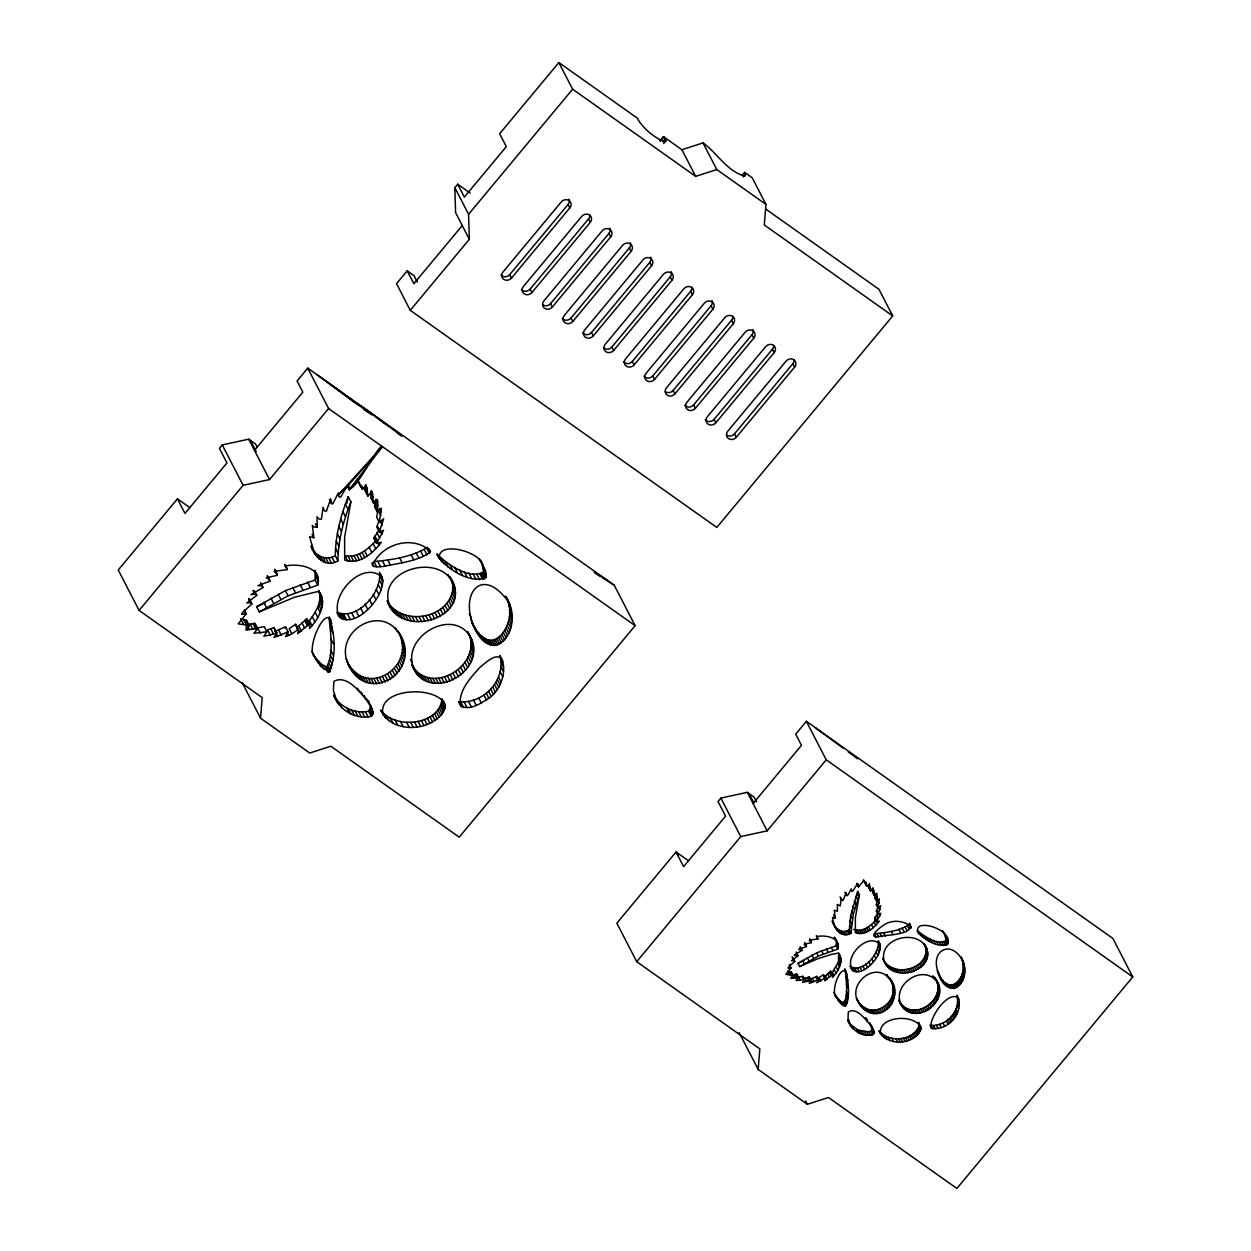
<?xml version="1.0" encoding="UTF-8"?>
<svg xmlns="http://www.w3.org/2000/svg" width="1251" height="1251" viewBox="0 0 1251 1251"><rect width="100%" height="100%" fill="white"/><g stroke="black" fill="none" stroke-linecap="round" stroke-linejoin="round"><path stroke-width="1.5" d="M335.299 555.663C326.464 561.308 315.143 555.976 311.39 546.859C314.736 557.68 326.62 568.032 337.958 560.823L335.299 555.663C335.487 535.35 340.788 515.443 348.216 496.663L350.89 501.807L344.619 537.117L344.697 560.057C359.381 565.217 373.033 553.145 381.289 542.293L376.488 543.356L383.572 530.315L379.334 532.05L383.65 518.79L379.272 522.355L381.414 508.25L377.255 511.987L374.596 506.827L375.144 500.384L377.802 505.529L377.255 511.987M347.653 662.842C367.434 699.684 418.725 664.39 397.912 631.114C426.278 669.817 365.605 709.395 347.152 661.748M860.141 1004.944L856.482 998.11C868.475 1025.742 906.068 1000.253 889.164 977.516C907.647 997.391 877.686 1029.135 860.141 1004.944C844.065 985.35 876.513 958.172 890.853 980.784M315.612 658.089L321.444 664.172L326.62 667.049C334.033 652.678 330.514 634.351 329.216 618.651C335.503 634.867 336.222 656.243 329.279 672.209L320.928 666.376L313.485 654.789L318.27 663.249M461.463 706.643L458.804 701.483C482.777 704.97 506.718 679.653 499.9 655.555C507.922 668.675 502.167 686.674 491.299 696.479C483.574 701.905 465.122 714.821 458.804 702.358M835.074 994.701C850.868 1019.33 846.38 976.546 844.8 968.821C850.586 980.784 851.243 1028.541 833.995 992.465M931.682 1028.463L929.993 1025.195C945.662 1027.478 961.284 1010.933 956.843 995.202C966.038 1010.824 947.539 1032.497 931.104 1027.915C928.289 1018.517 949.071 988.822 958.532 998.47M257.659 627.908L264.211 626.642L266.87 631.802L253.922 633.319L257.769 628.596L245.587 629.8L249.215 625.437L238.206 623.874L246.197 613.85L241.537 614.304L242.491 612.583L251.873 603.983L250.998 602.575L246.76 602.998L256.768 595.351L255.501 594.006L250.982 594.663L262.851 587.626L261.772 585.796L257.847 585.671L269.856 581.199L269.2 579.088L266.197 577.821L277.284 575.319L275.361 570.331M798.607 977.14L802.892 976.312L804.581 979.58L796.105 980.581L798.623 977.484L790.663 978.266L793.04 975.42L785.847 974.404L791.085 967.758L788.021 968.149L788.646 967.023L794.76 961.409L794.197 960.487L791.43 960.752L797.982 955.764L794.182 955.326C795.886 953.325 806.379 949.274 798.67 949.446L806.52 946.522L804.127 944.317L811.367 942.675L809.319 940.142L817.966 938.922L816.512 936.639C824.769 934.716 840.985 937.171 837.81 949.087L818.42 956.077L799.639 966.585L797.966 963.317L816.731 952.809L836.121 945.819L836.512 941.643L834.323 937.108L836.012 940.377M337.958 560.823C338.145 540.51 343.446 520.604 350.89 501.807M849.32 929.946C841.939 934.638 834.089 927.976 832.228 920.767C834.558 928.57 841.798 938.75 851.008 933.215L849.32 929.946L850.649 915.654L857.764 891.4L859.453 894.668L855.356 917.734L855.403 932.714C865.004 936.092 873.917 928.195 879.312 921.111L876.169 921.815L874.48 918.547L878.108 912.667L879.797 915.935L876.169 921.815M851.008 933.215L853.307 914.121L859.453 894.668M474.942 627.846C494.473 661.685 519.9 617.353 505.889 596.79C526.374 626.939 492.034 673.116 472.065 622.889L477.601 633.006M942.222 980.362L938.657 973.857C949.603 1000.456 971.057 973.215 960.752 956.812C975.373 979.83 947.554 1006.383 937.202 970.416M275.048 631.364L285.525 626.735L288.183 631.896L285.572 636.712L291.827 633.804L289.169 628.659L295.689 624.28L298.598 630.504L297.629 633.678L309.45 623.968L309.576 628.534L312.062 625.688L309.388 620.543C315.737 612.474 322.351 601.872 318.958 591.223M312.062 625.688C319.584 616.696 327.402 602.122 318.708 591.316L294.673 597.18L259.332 611.895L256.674 606.751L285.4 590.66L315.08 579.964L315.08 570.909M834.089 975.592L832.4 972.324L838.42 961.956L838.639 953.168C844.362 961.331 838.139 971.229 832.462 977.453L832.384 974.466L824.659 980.8L825.285 978.735L823.439 974.779L817.106 978.782M295.689 624.28L297.66 629.753M823.439 974.779L825.253 979.361M876.67 901.314L874.996 898.046L875.34 893.84L877.029 897.108L876.67 901.314L879.39 898.875L877.999 908.085L880.845 905.755L878.03 914.418L880.798 913.293L879.797 915.935M660.012 140.722L663.421 136.609L665.97 140.706L664.906 142.02C654.164 137.61 644.39 129.463 638.057 119.721L637.854 118.517L558.853 62.55L499.649 133.732L506.311 146.633L464.324 197.111L457.678 184.225L454.832 187.65L455.599 212.654L469.344 239.301L410.281 310.326L716.807 527.437L892.714 315.924L878.953 289.278L765.737 209.073M334.424 696.682C341.382 707.785 355.706 714.165 368.56 711.131L370.515 707.315L368.466 701.201L373.173 712.46L371.219 716.291C355.644 720.013 338.833 709.849 333.579 694.946M850.164 1024.1L857.826 1029.98L868.992 1031.887L872.275 1029.792L869.539 1022.677C870.555 1026.211 876.513 1031.277 872.729 1034.765C862.095 1037.329 850.946 1029.964 847.615 1019.8L851.853 1027.368M452.69 590.284L452.674 584.764L450.204 577.18C475.818 617.056 400.445 640.762 387.403 601.465C402.04 626.344 447.686 619.12 452.69 590.284L455.348 595.445M884.285 961.362C896.169 979.314 933.856 966.319 924.38 944.005C940.455 968.305 894.074 985.46 884.301 961.55C877.373 938.047 917.999 927.773 926.803 948.852M254.453 450.344L302.851 392.157L297.081 380.992L307.746 368.154L614.272 585.265L635.133 625.656L459.226 837.169L330.827 746.221L309.716 753.024L260.536 718.183L262.194 697.605L139.08 610.41L118.235 570.018L177.439 498.821L190.011 507.734M742.25 175.296L744.58 172.341L752.211 177.751L765.956 204.398L764.298 224.977L892.714 315.924M753.071 803.517L801.469 745.33L795.699 734.165L806.363 721.327L1112.89 938.438L1132.765 976.937L956.874 1188.45L828.475 1097.502L807.364 1104.305L758.184 1069.464L759.826 1048.885L636.728 961.691L616.852 923.191L676.056 851.994L688.629 860.907M414.863 670.536C397.474 637.666 455.614 603.967 471.815 639.777C485.669 674.273 425.621 703.281 412.205 665.391C431.063 697.526 484.59 663.765 468.03 632.162M899.547 1001.613C912.855 1024.288 950.416 996.953 934.012 976.984C955.936 1000.19 909.649 1031.715 898.812 1000.018L902.143 1006.398M380.288 573.834C393.08 591.254 349.608 637.854 337.082 612.224C357.598 620.871 382.415 592.114 379.413 572.129M852.166 970.166L849.992 966.163C862.565 974.091 879.297 954.169 878.437 941.643C888.304 953.356 855.152 985.851 850.664 964.974C848.522 951.542 870.321 932.276 880.125 944.896M273.969 628.534L274.141 627.627L267.542 629.769L270.2 634.929L276.799 632.787L274.141 627.627M288.183 631.896L273.969 637.447L276.799 632.787M259.332 611.895L288.074 595.82L317.754 585.124C322.633 566.891 297.801 563.122 285.15 566.062L287.386 569.565L274.141 571.426L277.128 573.771M808.834 978.282L809.366 976.953L802.97 978.829M811.649 982.66L809.96 979.392L816.809 976.374L818.498 979.642L809.209 983.27L811.055 980.221L809.366 976.953M285.165 628.377L285.525 626.735M816.168 978.251L816.809 976.374M825.128 978.032L816.794 982.786L818.498 979.642M346.73 503.418L348.216 496.663M856.669 896.373L857.764 891.4M266.87 631.802L263.867 636.165L270.2 634.929M802.454 977.406L802.892 976.312M811.055 980.221L802.61 982.426L804.581 979.58M877.999 908.085L876.31 904.817L877.358 900.235L879.046 903.503M442.838 700.325C449.907 709.896 437.85 719.497 429.953 723.266C413.565 731.366 388.608 728.113 380.601 710.021C395.035 729.974 439.992 725.267 441.947 698.605M880.595 1034.03C877.404 1016.156 914.372 1013.075 921.002 1027.65C916.952 1045.367 886.13 1047.259 878.921 1030.777C888.726 1043.459 915.497 1040.973 919.313 1024.381M254.766 624.765L255.095 623.436L254.109 623.389L246.932 624.812M796.183 975.874L796.934 974.216L791.602 975.108L793.29 978.376M376.488 543.356L373.814 538.211L379.366 529.22M245.431 622.06L246.556 620.277L240.677 618.87L243.335 624.03M789.193 974.498L787.505 971.229L791.351 972.152L792.853 975.889M379.553 519.947L376.676 526.89L379.334 532.05M878.03 914.418L876.341 911.15L878.233 906.615L879.922 909.884M480.149 559.713L485.435 570.816L486.264 576.789C472.237 585.624 443.652 567.86 436.849 553.943C447.076 564.029 469.782 580.511 483.605 571.629L481.666 562.669M918.734 933.84C910.196 916.702 952.965 928.461 947.883 943.645C938.172 948.868 922.659 939.173 917.046 930.572C924.489 936.108 937.234 945.975 946.194 940.377L943.942 932.589M430.078 552.457L430.375 551.081C413.862 535.944 386.371 542.527 374.909 560.698C366.418 568.611 381.023 566.938 385.136 566.062C400.273 562.903 417.036 561.308 430.078 552.457L428.311 549.017M909.383 923.191C916.498 935.654 883.112 934.622 876.232 937.077L874.543 933.809C886.427 932.448 899.969 931.182 909.727 924.02M347.497 486.264C351.953 500.869 377.974 442.838 382.399 446.654L345.886 488.046L340.663 497.194L338.974 496.788L338.302 492.91L332.907 503.809L331.155 503.027L330.686 498.821L326.386 511.221L324.181 510.736L323.039 507.265L321.46 519.134L319.099 519.102L316.988 516.741L317.222 527.281L314.361 527.109L312.343 525.483L313.829 537.758L309.576 536.679L314.048 552.004M348.794 485.325L349.264 489.688L382.399 446.654L338.38 494.755L345.886 488.046M257.143 447.186L255.501 443.98L248.699 439.179L222.256 444.918L219.41 448.343L226.963 462.964L184.976 513.442L177.439 498.821M417.349 282.116L414.018 275.673L407.2 270.841L396.536 283.68L410.281 310.326M139.08 610.41L243.101 485.31L269.544 479.555L328.591 408.545L307.746 368.154M469.344 239.301L468.578 214.281L572.614 89.196L558.853 62.55M462.245 225.555L413.862 283.727L407.2 270.841M500.916 274.954A5.661 5.113 -27.3 0 0 509.72 274.626L568.063 204.46A5.661 5.113 -27.3 0 0 569.017 199.253M511.487 278.066L569.83 207.901A5.661 5.113 -27.3 0 0 569.142 200.598A5.661 5.113 -27.3 0 0 561.324 201.864L502.98 272.03A5.661 5.113 -27.3 0 0 503.668 279.317A5.661 5.113 -27.3 0 0 511.487 278.066L509.72 274.626M521.354 289.434A5.661 5.113 -27.3 0 0 530.143 289.09L588.502 218.941A5.661 5.113 -27.3 0 0 589.768 215.031M531.925 292.531L590.269 222.365A5.661 5.113 -27.3 0 0 589.565 215.078A5.661 5.113 -27.3 0 0 581.762 216.345L523.403 286.495A5.661 5.113 -27.3 0 0 524.106 293.797A5.661 5.113 -27.3 0 0 531.925 292.531L530.143 289.09M660.231 141.16L663.64 137.047M662.795 141.676L665.063 138.924M663.687 143.443L665.97 140.706M542.762 304.837A5.661 5.113 -27.3 0 0 550.581 303.571L608.924 233.405A5.661 5.113 -27.3 0 0 609.878 228.198M552.363 307.011L610.707 236.846A5.661 5.113 -27.3 0 0 610.003 229.559A5.661 5.113 -27.3 0 0 602.184 230.809L543.841 300.975A5.661 5.113 -27.3 0 0 544.545 308.262A5.661 5.113 -27.3 0 0 552.363 307.011L550.581 303.571M562.231 318.38A5.661 5.113 -27.3 0 0 571.019 318.035L629.362 247.886A5.661 5.113 -27.3 0 0 630.316 242.663M572.786 321.476L631.145 251.326A5.661 5.113 -27.3 0 0 630.441 244.023A5.661 5.113 -27.3 0 0 622.623 245.29L564.279 315.455A5.661 5.113 -27.3 0 0 564.983 322.742A5.661 5.113 -27.3 0 0 572.786 321.476L571.019 318.035M582.653 332.86A5.661 5.113 -27.3 0 0 591.457 332.516L649.801 262.35A5.661 5.113 -27.3 0 0 650.755 257.143M593.224 335.956L651.583 265.791A5.661 5.113 -27.3 0 0 650.88 258.504A5.661 5.113 -27.3 0 0 643.061 259.77L584.717 329.92A5.661 5.113 -27.3 0 0 585.421 337.223A5.661 5.113 -27.3 0 0 593.224 335.956L591.457 332.516M743.125 176.985L745.565 174.045L744.626 172.435M604.077 348.247A5.661 5.113 -27.3 0 0 611.895 346.996L670.239 276.831A5.661 5.113 -27.3 0 0 671.193 271.623M613.662 350.436L672.006 280.271A5.661 5.113 -27.3 0 0 671.318 272.968A5.661 5.113 -27.3 0 0 663.499 274.235L605.156 344.4A5.661 5.113 -27.3 0 0 605.844 351.687A5.661 5.113 -27.3 0 0 613.662 350.436L611.895 346.996M623.53 361.805A5.661 5.113 -27.3 0 0 632.318 361.461L690.677 291.311A5.661 5.113 -27.3 0 0 691.944 287.402M634.101 364.901L692.444 294.736A5.661 5.113 -27.3 0 0 691.74 287.449A5.661 5.113 -27.3 0 0 683.937 288.715L625.578 358.865A5.661 5.113 -27.3 0 0 626.282 366.168A5.661 5.113 -27.3 0 0 634.101 364.901L632.318 361.461M643.968 376.27A5.661 5.113 -27.3 0 0 652.756 375.941L711.1 305.776A5.661 5.113 -27.3 0 0 712.054 300.568M654.539 379.381L712.882 309.216A5.661 5.113 -27.3 0 0 712.179 301.929A5.661 5.113 -27.3 0 0 704.36 303.18L646.016 373.345A5.661 5.113 -27.3 0 0 646.72 380.648A5.661 5.113 -27.3 0 0 654.539 379.381L652.756 375.941M665.376 391.672A5.661 5.113 -27.3 0 0 673.194 390.421L731.538 320.256A5.661 5.113 -27.3 0 0 732.805 316.347M674.977 393.846L733.321 323.696A5.661 5.113 -27.3 0 0 732.617 316.394A5.661 5.113 -27.3 0 0 724.798 317.66L666.455 387.826A5.661 5.113 -27.3 0 0 667.158 395.113A5.661 5.113 -27.3 0 0 674.977 393.846L673.194 390.421M684.829 405.23A5.661 5.113 -27.3 0 0 693.633 404.886L751.976 334.721A5.661 5.113 -27.3 0 0 752.93 329.513M695.4 408.326L753.759 338.161A5.661 5.113 -27.3 0 0 753.055 330.874A5.661 5.113 -27.3 0 0 745.236 332.141L686.893 402.29A5.661 5.113 -27.3 0 0 687.597 409.593A5.661 5.113 -27.3 0 0 695.4 408.326L693.633 404.886M705.267 419.695A5.661 5.113 -27.3 0 0 714.071 419.366L772.414 349.201A5.661 5.113 -27.3 0 0 773.681 345.292M715.838 422.807L774.181 352.641A5.661 5.113 -27.3 0 0 773.493 345.339A5.661 5.113 -27.3 0 0 765.675 346.605L707.331 416.771A5.661 5.113 -27.3 0 0 708.019 424.058A5.661 5.113 -27.3 0 0 715.838 422.807L714.071 419.366M726.69 435.098A5.661 5.113 -27.3 0 0 734.493 433.831L792.853 363.681A5.661 5.113 -27.3 0 0 794.119 359.772M736.276 437.271L794.62 367.106A5.661 5.113 -27.3 0 0 793.916 359.819A5.661 5.113 -27.3 0 0 786.113 361.086L727.754 431.251A5.661 5.113 -27.3 0 0 728.457 438.538A5.661 5.113 -27.3 0 0 736.276 437.271L734.493 433.831M756.589 801.954L754.118 797.153L747.316 792.336L720.873 798.091L718.027 801.516L725.58 816.121L683.593 866.615L676.056 851.994L678.136 855.058M636.728 961.691L740.748 836.591L767.176 830.836L826.239 759.826L806.363 721.327M357.974 481.635L356.77 479.258L362.43 489.282L366.058 484.935L367.95 496.084L371.907 491.44L373.674 503.387L377.458 499.571L377.802 505.529M877.029 897.108L876.795 893.198L874.324 895.7L873.182 887.897L870.602 890.931L869.367 883.644C868.507 888.679 863.675 884.535 866.333 882.268M349.264 489.688L357.942 479.884L360.648 486.78M347.747 560.948L345.073 555.804C357.645 558.149 368.654 548.939 376.301 540.088M853.714 929.446C862.392 932.62 870.821 926.053 876.091 919.766M376.582 566.734L373.924 561.574C392.142 559.807 411.72 557.07 427.42 547.297M296.972 627.439L306.776 618.823L309.873 624.937M824.284 976.828L830.695 971.198L832.65 975.092M856.7 883.487L858.561 886.693L864.066 880.344L866.99 886.49M874.996 898.046L876.247 897.233M372.595 497.21L371.015 498.226L373.674 503.387M874.324 895.7L872.651 892.432L873.683 891.76M291.827 633.804L298.348 629.441M870.602 890.931L868.913 887.663L869.758 887.24M256.674 606.751L265.04 602.904M797.966 963.317L804.518 960.299M799.639 966.585L817.716 958.782L831.399 954.404L838.42 953.137L840.328 956.436M876.31 904.817L877.373 904.348M374.596 506.827L375.503 506.452M663.421 136.609L681.92 149.713L703.031 142.911C717.37 153.122 726.706 171.137 744.845 176.203L745.565 174.045M572.614 89.196L695.665 176.36L716.776 169.557L765.956 204.398M876.341 911.15L877.764 910.931M858.389 886.756L858.077 883.894C855.152 884.848 851.931 896.388 851.227 888.851C849.961 891.197 846.255 900.313 846.255 892.714C844.597 894.668 843.096 905.224 841.266 898.234L840.234 905.99L837.31 904.426L837.466 911.307L834.276 910.134L835.246 918.156L832.462 917.452L833.917 924.036M245.603 613.678L244.43 610.41M876.232 937.077C868.131 935.904 882.643 925.474 885.552 923.942C893.621 919.579 903.957 920.783 911.056 926.459M373.814 538.211L374.94 538.337M502.558 660.716C497.663 650.411 484.95 663.483 479.805 667.487C470.579 677.682 457.882 691.084 460.587 705.799M594.288 572.16L607.47 580.448M594.882 572.942L599.729 576.023M602.966 578.071L614.272 585.265M457.678 184.225L470.22 193.107M826.239 759.826L1132.765 976.937M328.591 408.545L635.133 625.656M815.355 727.691L843.487 748.426M848.178 751.882L857.56 758.778M316.738 374.518L355.816 403.307M363.634 409.077L368.326 412.533M326.464 381.414L359.24 405.605M363.916 409.061L371.719 414.816M332.266 385.511L351.031 399.397M354.158 401.696L368.232 412.111M361.555 406.262L389.483 427.091M397.255 432.877L401.899 436.349M367.341 410.359L386.027 424.324M390.687 427.811L398.475 433.628M935.701 980.252C920.861 964.177 891.431 985.741 901.236 1004.881M341.789 707.738L339.13 702.577M371.125 706.362C363.384 696.26 348.013 673.335 333.845 681.404L333.391 690.521L337.098 701.827M871.228 1025.945C866.067 1020.425 856.7 1006.57 848.319 1011.981L848.022 1017.923L850.445 1025.32M453.988 584.764C440.243 551.097 374.674 570.081 390.062 606.626M401.962 639.089C384.855 598.635 328.544 632.662 350.311 668.003M867.709 1020.237L865.567 1017.767L867.256 1021.019M482.808 564.873C479.759 551.05 436.083 540.088 439.508 559.103M865.301 883.222L863.346 880.032L865.817 884.848M337.223 612.834L339.74 617.384M962.426 960.08C949.822 938.109 928.977 952.23 938.891 973.685M508.547 601.95C481.651 564.326 458.554 594.475 474.723 628.049M383.275 715.181C375.66 688.472 434.769 684.672 444.605 703.766M918.985 1023.318L918.422 1022.302L921.002 1027.65M382.071 577.274C363.306 559.275 329.029 594.929 338.99 616.258M703.031 142.911L716.776 169.557M792.853 363.681L794.62 367.106M681.92 149.713L695.665 176.36M772.414 349.201L774.181 352.641M751.976 334.721L753.759 338.161M731.538 320.256L733.321 323.696M711.1 305.776L712.882 309.216M690.677 291.311L692.444 294.736M670.239 276.831L672.006 280.271M649.801 262.35L651.583 265.791M629.362 247.886L631.145 251.326M608.924 233.405L610.707 236.846M588.502 218.941L590.269 222.365M961.487 958.469L963.176 961.738M962.019 960.236L963.708 963.505M962.613 962.77L964.286 966.022M962.942 965.193L964.63 968.462M963.067 967.508L964.756 970.776M568.063 204.46L569.83 207.901M944.927 934.513L946.616 937.781M962.973 969.713L964.662 972.981M942.675 930.728L944.364 933.997M945.647 936.483L947.335 939.751M946.069 938.438L947.758 941.706M962.691 971.808L964.38 975.076M946.194 940.377L947.883 943.645M945.881 941.033L947.57 944.302M962.254 973.763L963.942 977.031M945.381 941.55L947.07 944.818M944.724 941.925L946.413 945.193M961.659 975.592L963.348 978.861M943.911 942.175L945.6 945.428M960.94 977.297L962.629 980.565M941.862 942.3L943.551 945.568M960.096 978.845L961.784 982.113M939.392 942.003L941.065 945.271M959.173 980.252L960.862 983.521M958.188 981.503L959.877 984.772M936.561 941.331L938.25 944.583M957.14 982.598L958.813 985.866M956.045 983.521L957.734 986.789M933.527 940.33L935.216 943.582M954.951 984.287L956.64 987.555M930.384 939.048L932.073 942.316M953.872 984.865L955.561 988.134M952.809 985.256L954.482 988.525M927.257 937.562L928.946 940.83M951.558 985.35L953.246 988.618M957.156 996.328L958.829 999.596M950.291 985.209L951.98 988.462M957.5 999.064L959.189 1002.317M924.239 935.92L925.928 939.188M949.009 984.818L950.697 988.071M957.437 1002.239L959.126 1005.491M947.711 984.209L949.4 987.477M921.455 934.169L923.144 937.437M946.428 983.411L948.117 986.679M945.162 982.426L946.851 985.694M919.032 932.37L920.705 935.623M956.921 1005.679L958.61 1008.932M942.738 980.002L944.427 983.27M925.662 947.242L927.335 950.51M925.99 948.962L927.679 952.23M926.115 950.744L927.804 954.013M955.889 1009.182L957.578 1012.45M926.006 952.558L927.695 955.827M955.185 1010.917L956.874 1014.186M925.662 954.372L927.351 957.64M909.493 924.473L911.181 927.742M909.024 924.974L910.712 928.242M925.115 956.139L926.803 959.408M954.325 1012.591L956.014 1015.859M936.029 979.924L938.438 984.787M924.348 957.828L926.037 961.096M935.107 978.407L936.796 981.675M937.312 983.208L939.001 986.476M953.325 1014.186L954.998 1017.454M907.444 925.99L909.133 929.258M937.687 984.959L939.36 988.212M932.746 975.702L934.419 978.97M937.859 986.742L939.548 990.01M923.41 959.439L925.099 962.707M952.152 1015.687L953.841 1018.955M937.875 988.587L939.548 991.855M905.114 927.069L906.803 930.337M937.687 990.448L939.376 993.701M922.284 960.971L923.973 964.24M950.885 1017.188L952.574 1020.456M937.327 992.309L939.001 995.577M921.002 962.41L922.691 965.678M949.478 1018.564L951.167 1021.817M936.764 994.17L938.453 997.438M902.19 928.179L903.879 931.432M919.563 963.739L921.236 967.007M936.029 996.015L937.718 999.283M947.945 1019.8L949.634 1023.068M917.968 964.959L919.657 968.227M935.107 997.829L936.78 1001.097M946.335 1020.941L948.023 1024.194M898.812 929.258L900.485 932.527M933.981 999.612L935.67 1002.864M916.264 966.069L917.937 969.337M932.683 1001.316L934.372 1004.584M914.418 967.054L916.107 970.307M942.957 1022.833L944.646 1026.086M874.089 891.666L872.4 888.398L872.651 892.432M931.229 1002.927L932.918 1006.195M875.247 895.904L876.92 899.172M912.495 967.883L914.184 971.151M873.12 892.213L874.809 895.466M870.321 887.991L868.647 884.723L868.913 887.663M875.575 897.796L877.264 901.064M868.647 886.412L870.321 889.68M929.665 1004.381L931.338 1007.634M868.71 887.1L870.399 890.368M939.564 1024.241L941.237 1027.493M891.259 931.26L892.948 934.528M910.462 968.587L912.151 971.855M865.755 882.94L867.443 886.193M927.992 1005.663L929.681 1008.932M908.351 969.118L910.04 972.387M936.342 1025.179L938.031 1028.447M877.107 911.119L878.796 914.387M926.256 1006.805L927.945 1010.073M906.177 969.494L907.866 972.762M876.576 915.06L878.265 918.328M924.442 1007.79L926.131 1011.043M933.543 1025.648L935.216 1028.916M903.957 969.713L905.63 972.965M883.628 932.824L885.301 936.092M922.597 1008.587L924.27 1011.856M875.153 917.061L876.842 920.314M931.354 1025.648L933.043 1028.916M901.674 969.728L903.363 972.997M930.556 1025.476L932.245 1028.744M856.872 883.425L858.561 886.693M874.684 917.874L876.372 921.143M920.689 1009.229L922.378 1012.497M899.422 969.588L901.111 972.84M880.141 933.371L881.814 936.639M874.011 922.081L875.7 925.349M918.781 1009.713L920.455 1012.966M897.264 969.244L898.937 972.512M916.842 1010.01L918.531 1013.279M877.06 933.715L878.749 936.968M895.184 968.743L896.873 972.011M871.447 924.505L873.12 927.773M893.23 968.086L894.918 971.355M914.919 1010.12L916.608 1013.388M855.903 896.295L857.592 899.563M878.124 940.689L879.813 943.958M878.624 942.675L880.313 945.944M891.384 967.289L893.073 970.557M878.671 943.801L880.36 947.07M913.011 1010.073L914.7 1013.341M889.664 966.335L891.353 969.603M868.444 926.803L870.133 930.072M919.376 1025.476L921.064 1028.744M878.358 946.288L880.047 949.556M888.085 965.272L889.774 968.54M911.15 1009.838L912.839 1013.091M854.261 901.173L855.95 904.442M919.141 1026.492L920.814 1029.761M886.662 964.083L888.351 967.336M885.395 962.77L887.068 966.038M909.321 1009.416L911.009 1012.669M918.719 1027.556L920.408 1030.824M866.818 927.82L868.507 931.088M885.974 964.63L882.612 958.282L883.347 959.861M877.498 949.071L879.187 952.339M918.125 1028.666L919.813 1031.934M907.569 1008.791L909.242 1012.059M917.374 1029.792L919.063 1033.06M865.098 928.711L866.787 931.979M905.88 1007.993L907.569 1011.261M852.822 906.021L854.511 909.289M876.091 952.074L877.78 955.342M890.227 979.22L892.807 984.334M844.878 892.198L846.567 895.466M891.869 983.036L893.558 986.304M904.285 1006.992L905.974 1010.261M889.649 979.205L886.646 974.498L888.335 977.766M916.451 1030.918L918.125 1034.186M892.432 985.069L894.121 988.337M863.331 929.43L865.02 932.699M902.831 1005.835L904.52 1009.104M892.792 987.117L894.481 990.385M901.564 1004.553L903.238 1007.806M915.357 1032.044L917.046 1035.296M892.964 989.15L894.653 992.418M851.618 910.853L853.307 914.121M861.486 929.962L863.174 933.23M892.933 991.167L894.621 994.436M874.121 955.248L875.809 958.516M914.106 1033.123L915.795 1036.391M892.745 993.153L894.418 996.422M859.609 930.259L861.282 933.527M912.698 1034.17L914.387 1037.439M892.354 995.108L894.043 998.361M850.649 915.654L852.338 918.922M857.67 930.291L859.359 933.559M840.078 896.889L841.751 900.141M891.807 996.984L893.495 1000.253M871.572 958.563L873.261 961.831M911.135 1035.156L912.823 1038.424M855.715 930.04L857.388 933.293M891.103 998.798L892.776 1002.067M849.945 920.439L851.634 923.707M909.414 1036.063L911.088 1039.315M890.227 1000.519L891.916 1003.787M868.726 961.581L870.399 964.834M907.522 1036.86L909.211 1040.128M849.492 925.208L851.18 928.477M889.211 1002.16L890.884 1005.429M888.038 1003.677L889.727 1006.946M905.505 1037.564L907.178 1040.816M848.209 930.416L849.898 933.684M865.801 964.036L867.475 967.304M886.724 1005.069L888.413 1008.337M903.331 1038.127L905.005 1041.395M847.115 930.885L848.788 934.153M885.286 1006.336L886.959 1009.604M901.001 1038.549L902.69 1041.817M845.05 931.37L846.739 934.638M862.877 965.975L864.566 969.244M883.706 1007.446L885.395 1010.714M843.127 931.463L844.816 934.732M898.531 1038.799L900.22 1042.067M882.002 1008.4L883.691 1011.668M833.557 914.888L835.246 918.156M841.36 931.197L843.049 934.466M860.031 967.351L861.72 970.62M895.919 1038.893L897.608 1042.146M839.749 930.603L841.423 933.872M880.188 1009.166L881.877 1012.434M838.264 929.728L839.937 932.996M454.832 187.65L468.578 214.281M836.919 928.602L838.592 931.87M857.357 968.196L859.046 971.464M878.311 1009.729L880 1012.997M835.715 927.288L837.388 930.556M832.9 922.503L836.325 929.071M891.932 1038.252L893.621 1041.52M876.419 1010.089L878.108 1013.357M854.918 968.493L856.607 971.761M853.808 968.446L855.496 971.699M852.791 968.243L854.48 971.511M874.527 1010.229L876.216 1013.498M888.351 1037.235L890.04 1040.504M851.868 967.914L853.557 971.183M851.055 967.445L852.744 970.713M872.651 1010.183L874.34 1013.451M835.371 938.406L837.795 943.176M836.512 941.643L838.201 944.912M885.208 1035.891L886.896 1039.159M836.528 943.598L838.217 946.866M870.805 1009.932L872.494 1013.201M882.565 1034.327L884.254 1037.595M836.121 945.819L837.81 949.087M868.992 1009.494L870.68 1012.747M880.454 1032.591L882.143 1035.859M867.24 1008.869L868.929 1012.137M839.108 954.904L840.797 958.172M839.28 956.671L840.969 959.939M865.551 1008.071L867.224 1011.34M839.202 958.438L840.891 961.706M845.348 971.089L847.036 974.357M863.925 1007.102L865.614 1010.37M838.905 960.205L840.594 963.473M845.785 973.919L847.474 977.187M862.392 1005.976L864.081 1009.244M831.211 947.195L832.885 950.463M860.954 1004.678L862.643 1007.946M838.42 961.956L840.109 965.225M870.977 1025.007L872.666 1028.275M846.114 977.156L847.803 980.424M859.64 1003.255L861.329 1006.523M871.931 1027.149L873.62 1030.417M872.322 1028.994L874.011 1032.263M872.275 1029.792L873.964 1033.06M837.779 963.677L839.468 966.945M872.056 1030.48L873.745 1033.748M749.021 793.541L753.962 803.126M871.65 1031.059L873.339 1034.327M871.04 1031.496L872.729 1034.765M747.316 792.336L767.176 830.836M846.458 984.381L848.131 987.633M836.153 966.945L837.842 970.213M826.332 948.821L828.021 952.089M868.992 1031.887L870.665 1035.156M846.317 991.621L847.99 994.889M866.818 1032.028L868.507 1035.281M834.276 969.869L835.965 973.137M816.278 935.67L817.966 938.922M846.051 994.92L847.74 998.189M864.582 1031.887L866.271 1035.156M821.516 950.697L823.205 953.966M845.66 997.813L847.349 1001.081M862.314 1031.512L863.988 1034.765M832.744 975.811L830.695 971.198M845.129 1000.174L846.818 1003.427M830.038 971.558L831.727 974.826M860.047 1030.871L861.736 1034.139M829.304 972.183L830.992 975.452M844.472 1001.848L846.145 1005.116M844.081 1002.379L845.77 1005.648M843.659 1002.708L845.332 1005.976M857.826 1029.98L859.515 1033.248M843.19 1002.786L844.878 1006.054M856.779 1029.432L858.467 1032.7M842.689 1002.614L844.378 1005.882M809.694 938.86L811.383 942.128M816.731 952.809L818.42 956.077M827.583 973.966L829.272 977.234M809.678 939.407L811.367 942.675M840.265 1000.831L841.954 1004.084M838.186 998.892L839.874 1002.16M851.822 1025.914L853.51 1029.182M836.466 996.844L838.139 1000.112M825.488 975.952L827.177 979.22M823.611 975.467L825.973 980.096M811.977 955.138L813.666 958.391M804.674 942.55L806.363 945.819M804.831 943.254L806.52 946.522M819.186 977.625L820.875 980.893M807.27 957.672L808.959 960.94M816.575 977.438L818.263 980.706M800.14 946.898L801.828 950.166M800.249 947.46L801.938 950.729M720.873 798.091L740.748 836.591M812.29 978.501L813.963 981.754M802.61 960.393L804.284 963.661M796.168 952.027L797.982 955.764M809.256 977.547L810.945 980.815M807.192 977.735L808.881 981.003M805.05 978.36L806.739 981.628M792.509 957.218L794.76 961.409M802.782 976.796L804.456 980.065M792.102 957.14L793.775 960.408M796.934 974.216L800.28 980.409M796.293 974.185L797.966 977.453M796.715 975.092L798.404 978.345M795.542 974.294L797.231 977.563M793.775 974.732L795.464 978.001M791.351 972.152L793.04 975.42M789.334 971.527L791.023 974.795M805.628 1100.958L807.364 1104.305M739.169 1032.638L758.184 1069.464M505.357 596.101L509.689 604.499M507.828 602.028L510.502 607.188M508.735 605.906L511.393 611.051M509.251 609.612L511.925 614.773M509.438 613.162L512.097 618.322M479.117 558.587L480.9 562.027M482.761 565.671L485.435 570.816M509.298 616.54L511.956 621.7M483.418 568.673L486.076 573.834M508.876 619.745L511.534 624.906M483.605 571.629L486.264 576.789M483.121 572.645L485.779 577.79M508.187 622.748L510.861 627.908M482.37 573.411L485.028 578.572M481.354 573.99L484.012 579.15M507.28 625.547L509.939 630.707M480.103 574.381L482.761 579.526M506.186 628.158L508.844 633.303M476.991 574.584L479.649 579.729M504.904 630.535L507.562 635.68M473.191 574.115L475.849 579.276M503.481 632.678L506.155 637.838M501.964 634.601L504.622 639.761M468.875 573.083L471.533 578.243M500.353 636.274L503.011 641.435M498.696 637.697L501.37 642.842M464.23 571.551L466.889 576.711M497.022 638.854L499.681 644.015M459.414 569.596L462.072 574.756M495.349 639.73L498.023 644.89M493.723 640.34L496.381 645.5M454.613 567.328L457.272 572.473M491.831 640.496L494.489 645.657M500.384 657.291L503.043 662.451M489.892 640.262L492.55 645.407M500.916 661.466L503.574 666.627M450 564.811L452.659 569.956M487.921 639.652L490.58 644.812M500.822 666.33L503.481 671.49M485.935 638.729L488.609 643.89M445.747 562.121L448.405 567.282M483.965 637.51L486.639 642.67M482.026 636.008L484.7 641.169M442.01 559.369L444.684 564.514M500.025 671.599L502.683 676.744M469.313 614.038L471.095 617.478M449.672 576.602L451.439 580.042M478.32 632.302L480.978 637.463M438.992 556.617L441.65 561.777M452.158 582.137L454.832 587.298M447.967 574.444L449.75 577.884M470.736 619.354L472.503 622.795M437.052 554.396L438.82 557.837M452.674 584.764L455.348 589.925M452.862 587.501L455.52 592.646M498.461 676.979L501.119 682.139M497.366 679.621L500.025 684.782M452.174 593.068L454.832 598.228M428.655 548.313L430.422 551.754M496.053 682.186L498.711 687.346M426.7 548.047L429.374 553.192M451.33 595.757L453.988 600.918M467.53 631.567L471.815 639.777M450.172 598.353L452.831 603.498M470.001 637.197L472.675 642.357M494.52 684.625L497.179 689.786M424.277 549.611L426.951 554.772M470.579 639.871L473.238 645.031M470.861 642.623L473.519 647.783M448.734 600.824L451.392 605.984M492.738 686.924L495.396 692.084M470.861 645.438L473.519 650.583M420.727 551.269L423.385 556.429M470.579 648.268L473.238 653.429M447.014 603.17L449.672 608.314M490.799 689.223L493.457 694.368M470.016 651.13L472.69 656.29M445.028 605.359L447.702 610.519M469.172 653.992L471.83 659.136M488.625 691.318L491.299 696.479M416.239 552.942L418.897 558.102M442.823 607.407L445.481 612.568M468.046 656.806L470.704 661.967M486.295 693.226L488.953 698.386M466.623 659.59L469.281 664.75M440.399 609.268L443.057 614.429M483.824 694.962L486.483 700.107M411.063 554.615L413.721 559.76M464.919 662.311L467.577 667.455M437.772 610.973L440.43 616.117M462.917 664.922L465.575 670.083M434.973 612.458L437.631 617.619M375.972 499.055L377.739 502.495M478.664 697.855L481.322 703.015M371.094 490.783L372.876 494.223M379.632 508.375L381.399 511.815M373.283 497.21L370.624 492.05L371.015 498.226M460.696 667.393L463.355 672.538M365.495 485.028L367.278 488.469M432.002 613.741L434.676 618.901M374.987 503.543L377.646 508.704M380.883 515.349L378.224 510.189L376.614 517.21L379.272 522.355M367.544 491.58L364.885 486.42L364.995 490.064L367.95 496.084M458.288 669.613L460.962 674.758M364.885 489.016L367.544 494.161M364.995 490.064L367.653 495.224M473.441 700.013L476.115 705.173M399.507 557.68L402.165 562.825M428.905 614.82L431.564 619.964M380.445 521.667L382.227 525.107M361.351 485.404L363.118 488.844M359.772 484.137L362.43 489.282M455.755 671.584L458.413 676.744M425.684 615.633L428.342 620.793M468.531 701.451L471.189 706.612M380.257 530.94L382.04 534.38M377.849 526.843L380.507 532.003M453.081 673.335L455.755 678.495M422.353 616.211L425.012 621.372M377.036 532.863L379.694 538.024M450.313 674.821L452.987 679.981M464.23 702.171L466.889 707.331M418.929 616.54L421.603 621.684M387.81 560.073L390.468 565.233M447.467 676.072L450.141 681.216M460.884 702.186L463.542 707.331M374.862 535.928L377.521 541.089M377.176 541.808L378.959 545.248M459.664 701.92L462.323 707.081M415.457 616.571L418.115 621.731M347.747 486.154L349.529 489.594M374.143 537.179L376.801 542.34M444.574 677.041L447.233 682.202M412.001 616.336L414.66 621.497M382.478 560.901L385.136 566.062M373.111 543.622L375.769 548.782M441.634 677.776L444.293 682.921M408.686 615.836L411.344 620.981M438.679 678.23L441.337 683.39M377.771 561.418L380.429 566.578M405.527 615.07L408.186 620.23M369.17 547.344L371.828 552.504M402.525 614.069L405.183 619.214M435.723 678.417L438.397 683.578M345.385 504.137L348.044 509.298M379.882 573.568L382.556 578.713M380.163 575.147L382.837 580.308M399.695 612.834L402.369 617.978M432.815 678.323L435.473 683.484M380.241 576.867L382.9 582.028M372.032 563.044L373.814 566.484M397.067 611.379L399.741 616.54M442.447 700.247L445.106 705.392M364.573 550.862L367.231 556.023M442.557 701.92L445.231 707.081M379.757 580.683L382.415 585.843M394.659 609.737L397.318 614.898M429.953 677.964L432.611 683.124M442.182 703.469L444.84 708.629M342.868 511.612L345.526 516.757M392.47 607.908L395.128 613.068M390.515 605.906L393.174 611.067M441.54 705.095L444.199 710.255M427.154 677.323L429.828 682.467M387.153 600.761L391.485 608.924M362.086 552.41L364.745 557.571M378.443 584.936L381.117 590.097M440.649 706.784L443.307 711.944M424.464 676.384L427.123 681.529M439.476 708.519L442.135 713.664M359.459 553.771L362.133 558.931M421.884 675.149L424.542 680.309M340.663 519.04L343.321 524.185M330.311 500.4L332.078 503.84M376.285 589.534L378.944 594.694M419.445 673.632L422.103 678.777M329.388 499.587L331.515 503.559M400.445 636.947L403.103 642.107M438.069 710.24L440.727 715.4M395.347 627.783L397.13 631.223M401.305 640.059L403.964 645.219M356.754 554.881L359.412 560.026M417.224 671.85L419.883 677.01M410.547 659.402L412.33 662.827M401.852 643.186L404.511 648.346M415.269 669.864L417.928 675.024M411.954 664.656L416.255 672.866M436.396 711.96L439.07 717.104M402.118 646.298L404.777 651.458M338.818 526.436L341.476 531.581M353.939 555.679L356.598 560.839M402.071 649.394L404.745 654.554M373.267 594.413L375.925 599.557M434.488 713.617L437.146 718.778M401.774 652.428L404.433 657.588M351.046 556.132L353.705 561.292M432.33 715.228L434.988 720.373M401.18 655.415L403.854 660.575M337.348 533.802L340.006 538.946M348.091 556.195L350.749 561.355M400.351 658.292L403.01 663.452M429.922 716.729L432.596 721.89M369.358 599.479L372.032 604.64M399.257 661.075L401.915 666.22M336.253 541.12L338.912 546.28M427.295 718.105L429.953 723.266M397.927 663.718L400.586 668.878M364.995 604.077L367.653 609.237M424.417 719.341L427.076 724.501M335.565 548.407L338.223 553.567M396.364 666.22L399.022 671.365M394.565 668.55L397.224 673.695M421.306 720.404L423.964 725.564M360.523 607.861L363.181 613.021M392.564 670.677L395.222 675.837M417.975 721.28L420.633 726.424M315.455 523.841L317.222 527.281M331.906 557.086L334.58 562.246M390.343 672.616L393.017 677.761M414.425 721.921L417.083 727.081M328.763 557.852L331.421 563.013M356.05 610.816L358.709 615.977M387.935 674.305L390.593 679.465M325.823 557.993L328.497 563.153M410.641 722.312L413.299 727.472M385.339 675.759L387.998 680.919M312.062 534.318L313.829 537.758M323.118 557.571L325.792 562.731M351.703 612.943L354.361 618.088M406.638 722.437L409.296 727.597M320.631 556.664L323.305 561.824M382.556 676.947L385.23 682.092M318.364 555.335L321.022 560.479M316.3 553.614L318.974 558.775M347.606 614.225L350.264 619.386M379.678 677.807L382.353 682.968M314.454 551.597L317.129 556.742M311.046 545.983L315.487 554.474M400.523 721.467L403.197 726.628M343.869 614.679L346.527 619.839M376.786 678.355L379.444 683.515M342.164 614.601L344.838 619.745M373.893 678.574L376.551 683.734M340.616 614.288L343.274 619.448M395.05 719.904L397.709 725.064M250.388 440.383L256.158 451.548M339.209 613.788L341.867 618.948M248.699 439.179L269.544 479.555M337.973 613.068L340.632 618.213M371.031 678.495L373.689 683.656M314.83 570.331L317.738 576.07M315.69 573.568L318.348 578.728M390.249 717.871L392.908 723.015M315.705 576.57L318.38 581.731M368.201 678.105L370.859 683.265M386.199 715.463L388.858 720.623M315.08 579.964L317.754 585.124M365.433 677.432L368.091 682.593M382.962 712.804L385.621 717.965M318.645 590.363L321.616 596.383M362.727 676.478L365.401 681.639M319.662 593.881L322.32 599.026M319.928 596.571L322.586 601.731M360.132 675.259L362.806 680.419M329.279 616.899L331.875 623.811M319.818 599.276L322.477 604.436M357.661 673.789L360.319 678.933M319.365 601.997L322.023 607.157M355.315 672.053L357.974 677.213M329.889 622.982L332.547 628.127M353.126 670.083L355.784 675.243M307.574 582.075L310.232 587.219M318.614 604.671L321.288 609.831M351.109 667.893L353.767 673.038M330.405 627.939L333.063 633.1M367.153 699.34L368.92 702.781M369.921 704.469L372.595 709.63M346.011 658.73L347.794 662.17M349.279 665.469L351.938 670.63M370.515 707.315L373.173 712.46M364.338 695.603L366.121 699.043M370.452 708.519L373.111 713.68M317.645 607.298L320.303 612.458M361.054 691.819L362.837 695.259M370.108 709.567L372.767 714.728M369.483 710.459L372.141 715.603M357.442 688.128L359.209 691.568M368.56 711.131L371.219 716.291M330.905 638.995L333.579 644.14M315.143 612.302L317.801 617.462M300.115 584.561L302.773 589.721M365.401 711.741L368.075 716.901M330.686 650.082L333.36 655.243M362.086 711.928L364.745 717.089M312.265 616.774L314.924 621.935M285.072 564.733L287.261 568.955M284.712 564.42L287.386 569.565M222.256 444.918L243.101 485.31M330.295 655.133L332.954 660.293M358.662 711.741L361.32 716.886M292.734 587.438L295.392 592.599M329.701 659.558L332.359 664.719M355.19 711.147L357.849 716.291M309.106 624.327L306.776 618.823M328.888 663.171L331.546 668.331M305.791 619.37L308.45 624.53M351.719 710.161L354.377 715.322M304.665 620.324L307.324 625.484M327.871 665.735L330.53 670.896M327.277 666.564L329.936 671.724M326.62 667.049L329.279 672.209M348.325 708.817L350.984 713.977M325.917 667.174L328.575 672.334M346.715 707.972L349.373 713.133M325.151 666.924L327.809 672.068M274.641 569.299L277.3 574.459M285.4 590.66L288.074 595.82M274.626 570.159L277.284 575.319M302.023 623.061L304.697 628.221M321.444 664.172L324.103 669.332M318.27 661.232L320.928 666.376M298.817 626.094L301.475 631.255M311.843 651.364L316.143 659.949M336.597 699.794L339.256 704.954M295.924 625.344L299.63 632.599M278.144 594.225L280.803 599.37M267.433 575.648L269.2 579.088M267.839 576.68L269.622 580.104M267.198 576.039L269.856 581.199M270.935 598.103L273.594 603.263M286.87 632.13L288.637 635.571M260.521 582.731L262.663 586.766M261.068 584.201L262.851 587.626M278.598 629.988L281.256 635.148M263.773 602.278L266.447 607.439M254.375 590.738L256.768 595.351M274.86 630.254L276.627 633.678M275.924 633.084L277.706 636.524M253.734 590.566L255.501 594.006M252.937 590.566L254.704 594.006M270.795 628.815L273.469 633.976M249.199 598.822L251.873 603.983M249.215 599.135L250.998 602.575M248.574 599.01L250.356 602.45M255.095 623.436L260.317 633.069M254.109 623.389L256.768 628.549M252.983 623.561L255.642 628.721M244.461 610.144L246.228 613.584M250.278 624.233L252.937 629.394M246.556 620.277L249.215 625.437M246.275 621.012L248.933 626.157M247.823 626.532L249.606 629.957M243.46 619.323L246.134 624.484M245.9 626.579L247.682 630.019M242.287 682.843L260.536 718.183M836.747 997.97C829.601 992.966 840.375 963.958 846.489 972.09M331.046 620.324C324.228 606.407 305.791 649.973 314.517 656.525M790.679 967.742L789.397 964.412L790.741 968.337"/></g></svg>
